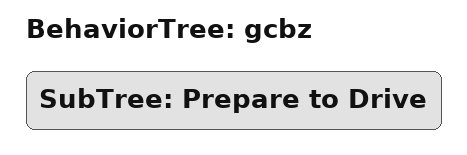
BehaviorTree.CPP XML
<?xml version='1.0' encoding='UTF-8'?>
<root BTCPP_format="4" main_tree_to_execute="gcbz">
  <BehaviorTree ID="gcbz" _description="">
    <SubTree ID="Prepare to Drive"/>
  </BehaviorTree>
</root>
